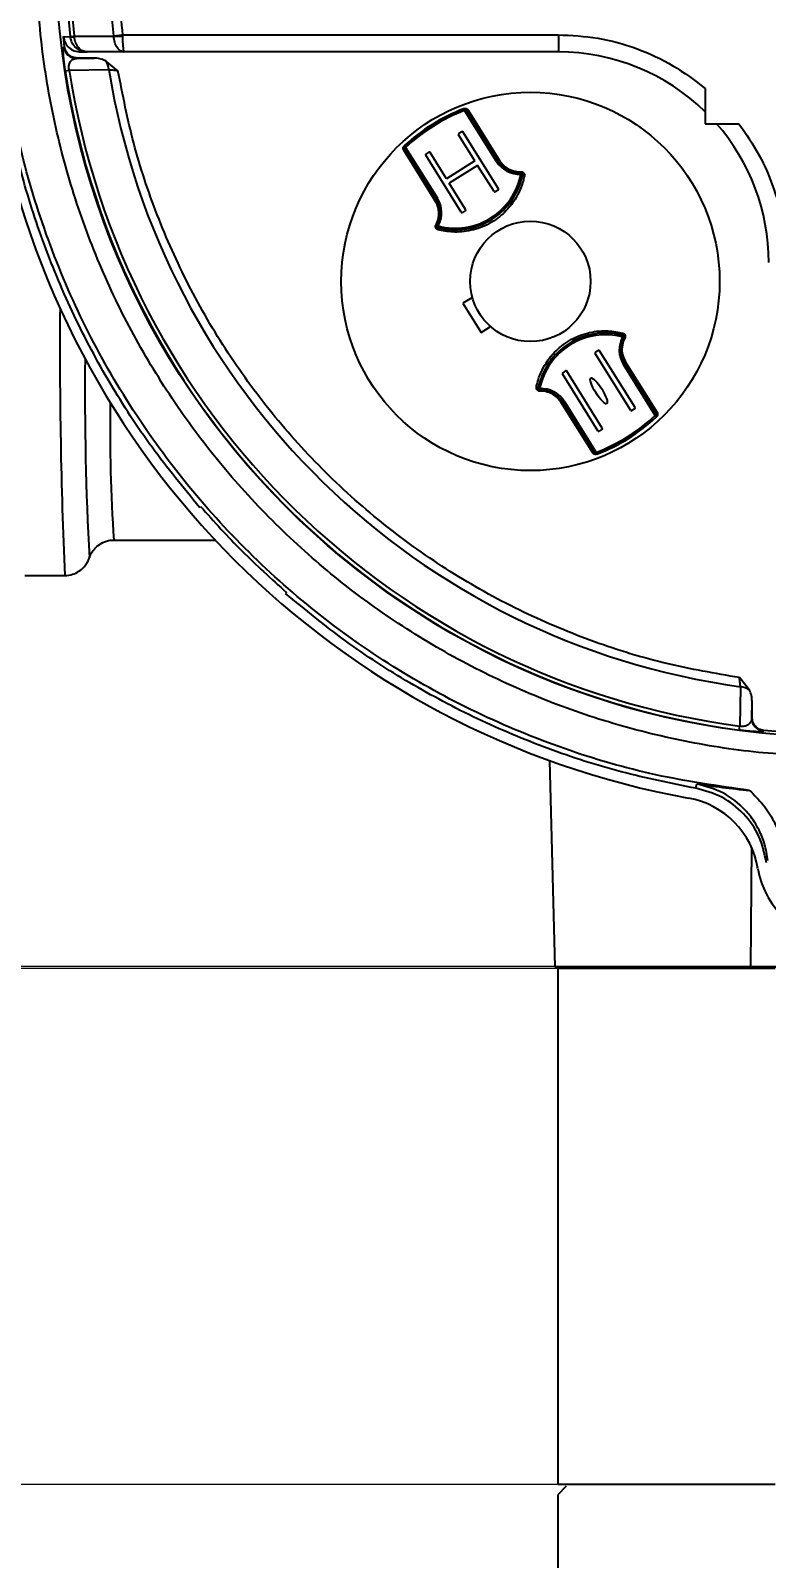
# Model space of a CAD drawing. Header units: millimetres. Extents: x 1756 to 4801, y 514 to 2668.
# Drawn here: x 2472.1 to 2557.7, y 2071.3 to 2249 of the extents above; entities that cross this region are included whole.
import ezdxf

# ---------------------------------------------------------------- set-up
doc = ezdxf.new("R2010")
doc.units = ezdxf.units.MM
doc.layers.add('AM_5', color=3, linetype='Continuous', lineweight=25)
doc.styles.add('SLDTEXTSTYLE1', font='txt.shx', dxfattribs={"width": 0.7, "bigfont": 'gbcbig.shx'})
doc.dimstyles.new('SLDDIMSTYLE12$0', dxfattribs={"dimtxt": 12, "dimasz": 10, "dimexe": 0, "dimexo": 0.0625, "dimgap": 0.875, "dimtad": 1, "dimdec": 1, "dimlfac": 1.8, "dimrnd": 1e-09, "dimzin": 12, "dimdsep": 46, "dimtxsty": 'SLDTEXTSTYLE1', "dimcen": 0.09, "dimdle": 8.16, "dimclrd": 3, "dimclre": 3, "dimadec": 0, "dimazin": 3, "dimtfac": 1, "dimtdec": 1, "dimtofl": 0, "dimtmove": 0, "dimatfit": 3, "dimfxl": 0, "dimfrac": 2, "dimtolj": 1, "dimlwd": 5, "dimlwe": 5, "dimarcsym": 0})

# ---------------------------------------------------------------- blocks, each defined once
blk = doc.blocks.new('*D47')
at = {"layer": 'AM_5', "color": 3, "lineweight": 5, "transparency": 16777216}
blk.add_line((2674.76, 2473.93), (2280.36, 2473.93), dxfattribs=at)
at = {"layer": 'AM_5', "color": 3, "linetype": 'Continuous', "lineweight": 5, "transparency": 16777216}
for p, q in [((2280.36, 2463.93), (2280.36, 2150.15)), ((2686.43, 2140.15), (2280.36, 2140.15))]:
    blk.add_line(p, q, dxfattribs=at)
at = {"layer": 'AM_5', "color": 3, "transparency": 16777216}
for points in [[(2278.69, 2463.93), (2282.03, 2463.93), (2280.36, 2473.93)], [(2278.69, 2150.15), (2282.03, 2150.15), (2280.36, 2140.15)]]:
    blk.add_solid(points, dxfattribs=at)
at = {"layer": 'Defpoints', "color": 0, "transparency": 16777216}
for p in [(2674.82, 2473.93), (2280.36, 2140.15), (2686.5, 2140.15)]:
    blk.add_point(p, dxfattribs=at)
at = {"layer": 'AM_5', "color": 0, "transparency": 16777216, "insert": (2265.77, 2307.04), "char_height": 12, "attachment_point": 5, "rotation": 90, "style": 'SLDTEXTSTYLE1'}
blk.add_mtext('\\A1;{\\H2.28571x;335}', dxfattribs=at)
blk = doc.blocks.new('*D48')
at = {"layer": 'AM_5', "color": 3, "lineweight": 5, "transparency": 16777216}
blk.add_line((2533.32, 2139.92), (2280.18, 2139.92), dxfattribs=at)
at = {"layer": 'AM_5', "color": 3, "linetype": 'Continuous', "lineweight": 5, "transparency": 16777216}
for p, q in [((2280.18, 2129.92), (2280.18, 2089.92)), ((2533.32, 2079.92), (2280.18, 2079.92))]:
    blk.add_line(p, q, dxfattribs=at)
at = {"layer": 'AM_5', "color": 3, "transparency": 16777216}
for points in [[(2278.51, 2129.92), (2281.84, 2129.92), (2280.18, 2139.92)], [(2278.51, 2089.92), (2281.84, 2089.92), (2280.18, 2079.92)]]:
    blk.add_solid(points, dxfattribs=at)
at = {"layer": 'Defpoints', "color": 0, "transparency": 16777216}
for p in [(2533.38, 2139.92), (2280.18, 2079.92), (2533.38, 2079.92)]:
    blk.add_point(p, dxfattribs=at)
at = {"layer": 'AM_5', "color": 0, "transparency": 16777216, "insert": (2265.59, 2109.92), "char_height": 12, "attachment_point": 5, "rotation": 90, "style": 'SLDTEXTSTYLE1'}
blk.add_mtext('\\A1;{\\H2.28571x;60}', dxfattribs=at)

msp = doc.modelspace()

# ---------------------------------------------------------------- linework, layer by layer
at = {"color": 7, "linetype": 'Continuous', "lineweight": 25}
for p, q in [((2475.889, 2248.277), (2476.693, 2248.275)), ((2476.027, 2247.101), (2475.889, 2248.277)), ((2476.692, 2248.292), (2477.154, 2248.344)), ((2476.692, 2248.292), (2476.693, 2248.275)), ((2477.159, 2248.275), (2477.154, 2248.344)), ((2477.154, 2248.344), (2481.739, 2248.335)), ((2481.736, 2248.376), (2482.762, 2248.496)), ((2481.736, 2248.376), (2481.739, 2248.335)), ((2482.762, 2248.496), (2533.453, 2248.496)), ((2482.762, 2248.496), (2482.765, 2248.335)), ((2533.453, 2248.496), (2533.453, 2246.496)), ((2475.932, 2247.068), (2476.027, 2247.101)), ((2477.88, 2246.496), (2478.668, 2246.496)), ((2482.963, 2246.496), (2478.668, 2246.496)), ((2533.453, 2246.496), (2482.963, 2246.496)), ((2476.111, 2244.308), (2476.571, 2244.38)), ((2476.571, 2244.38), (2481.171, 2244.462)), ((2477.419, 2245.752), (2479.46, 2245.786)), ((2479.46, 2245.786), (2477.516, 2245.786)), ((2482.242, 2244.312), (2480.767, 2245.486)), ((2550.535, 2242.245), (2550.535, 2238.158)), ((2522.485, 2239.88), (2522.476, 2239.902)), ((2522.557, 2239.693), (2522.485, 2239.88)), ((2522.557, 2239.693), (2522.727, 2239.799)), ((2526.253, 2233.777), (2522.557, 2239.693)), ((2522.727, 2239.799), (2526.423, 2233.883)), ((2522.955, 2239.742), (2526.622, 2233.874)), ((2522.213, 2237.224), (2521.874, 2237.012)), ((2526.484, 2230.578), (2522.351, 2237.192)), ((2550.535, 2238.158), (2554.436, 2238.158)), ((2515.688, 2235.401), (2515.518, 2235.295)), ((2519.215, 2229.379), (2515.518, 2235.295)), ((2515.551, 2235.547), (2515.535, 2235.565)), ((2515.688, 2235.401), (2515.551, 2235.547)), ((2515.688, 2235.401), (2519.384, 2229.485)), ((2523.75, 2233.821), (2521.842, 2236.874)), ((2519.135, 2229.196), (2515.469, 2235.064)), ((2522.159, 2227.875), (2518.026, 2234.49)), ((2518.397, 2234.84), (2518.057, 2234.628)), ((2520.442, 2231.755), (2518.535, 2234.808)), ((2523.75, 2233.821), (2520.442, 2231.755)), ((2526.423, 2233.883), (2526.253, 2233.777)), ((2524.068, 2233.313), (2520.76, 2231.246)), ((2525.975, 2230.26), (2524.068, 2233.313)), ((2529.1, 2232.476), (2529.109, 2232.276)), ((2529.305, 2232.237), (2529.109, 2232.276)), ((2522.668, 2228.193), (2520.76, 2231.246)), ((2526.452, 2230.44), (2526.113, 2230.228)), ((2519.384, 2229.485), (2519.215, 2229.379)), ((2519.306, 2226.356), (2519.482, 2226.261)), ((2522.636, 2228.055), (2522.297, 2227.843)), ((2519.431, 2226.067), (2519.482, 2226.261)), ((2523.455, 2217.954), (2522.359, 2217.27)), ((2522.359, 2217.27), (2524.479, 2213.878)), ((2524.479, 2213.878), (2525.575, 2214.562)), ((2540.925, 2213.365), (2540.976, 2213.559)), ((2540.925, 2213.365), (2541.101, 2213.27)), ((2541.873, 2204.818), (2537.739, 2211.433)), ((2538.111, 2211.783), (2537.771, 2211.571)), ((2542.382, 2205.136), (2538.248, 2211.751)), ((2541.272, 2210.43), (2544.939, 2204.562)), ((2538.057, 2202.434), (2533.923, 2209.048)), ((2534.294, 2209.398), (2533.955, 2209.186)), ((2538.565, 2202.752), (2534.432, 2209.366)), ((2541.023, 2210.141), (2541.193, 2210.247)), ((2544.72, 2204.225), (2541.023, 2210.141)), ((2541.193, 2210.247), (2544.889, 2204.331)), ((2531.299, 2207.35), (2531.103, 2207.389)), ((2531.299, 2207.35), (2531.308, 2207.15)), ((2537.452, 2199.884), (2533.785, 2205.751)), ((2533.984, 2205.743), (2534.154, 2205.849)), ((2537.681, 2199.827), (2533.984, 2205.743)), ((2534.154, 2205.849), (2537.85, 2199.933)), ((2542.35, 2204.998), (2542.011, 2204.786)), ((2544.889, 2204.331), (2544.72, 2204.225)), ((2544.856, 2204.079), (2544.72, 2204.225)), ((2544.872, 2204.061), (2544.856, 2204.079)), ((2538.534, 2202.614), (2538.194, 2202.402)), ((2537.681, 2199.827), (2537.85, 2199.933)), ((2537.922, 2199.746), (2537.85, 2199.933)), ((2537.931, 2199.724), (2537.922, 2199.746)), ((2491.729, 2193.532), (2491.84, 2193.643)), ((2481.743, 2189.718), (2493.565, 2189.718)), ((2478.912, 2187.685), (2478.919, 2187.707)), ((2471.411, 2185.61), (2476.049, 2185.61)), ((2501.835, 2183.648), (2501.724, 2183.536)), ((2555.678, 2172.277), (2554.504, 2173.742)), ((2554.631, 2172.682), (2554.549, 2168.095)), ((2555.946, 2169.005), (2555.978, 2170.969)), ((2555.978, 2169.099), (2555.978, 2170.969)), ((2554.488, 2167.634), (2554.549, 2168.095)), ((2557.326, 2167.606), (2557.295, 2167.514)), ((2559.77, 2167.393), (2557.326, 2167.606)), ((2532.426, 2164.101), (2533.055, 2140.11)), ((2549.45, 2160.866), (2549.569, 2161.383)), ((2555.904, 2154.03), (2555.794, 2140.11)), ((2533.055, 2140.11), (2555.794, 2140.11)), ((2533.38, 2139.92), (2533.38, 2079.92)), ((2558.656, 2139.92), (2533.38, 2139.92)), ((2555.794, 2140.11), (2572.716, 2140.11)), ((2558.656, 2079.92), (2533.38, 2079.92)), ((2534.38, 2079.71), (2533.38, 2078.71)), ((2533.38, 2078.71), (2533.38, 2068.71))]:
    msp.add_line(p, q, dxfattribs=at)
at = {"color": 7, "linetype": 'Continuous', "lineweight": 25, "flags": 128}
for points in [[(2477.419, 2245.752), (2477.473, 2245.771), (2477.516, 2245.786)], [(2526.622, 2233.874), (2526.591, 2233.861), (2526.56, 2233.852), (2526.53, 2233.847), (2526.501, 2233.846), (2526.476, 2233.849), (2526.454, 2233.856), (2526.436, 2233.868), (2526.423, 2233.883)], [(2529.506, 2232.097), (2529.465, 2232.105), (2529.425, 2232.117), (2529.388, 2232.133), (2529.357, 2232.152), (2529.332, 2232.172), (2529.314, 2232.194), (2529.305, 2232.216), (2529.305, 2232.237)], [(2519.215, 2229.379), (2519.223, 2229.361), (2519.225, 2229.339), (2519.222, 2229.316), (2519.214, 2229.292), (2519.201, 2229.267), (2519.183, 2229.242), (2519.161, 2229.219), (2519.135, 2229.196)], [(2519.468, 2225.825), (2519.479, 2225.866), (2519.486, 2225.907), (2519.488, 2225.947), (2519.485, 2225.983), (2519.478, 2226.015), (2519.466, 2226.04), (2519.45, 2226.058), (2519.431, 2226.067)], [(2540.976, 2213.559), (2540.957, 2213.568), (2540.942, 2213.586), (2540.93, 2213.611), (2540.922, 2213.643), (2540.919, 2213.679), (2540.921, 2213.719), (2540.928, 2213.76), (2540.939, 2213.801)], [(2541.193, 2210.247), (2541.185, 2210.265), (2541.182, 2210.286), (2541.185, 2210.31), (2541.193, 2210.334), (2541.206, 2210.359), (2541.224, 2210.384), (2541.246, 2210.407), (2541.272, 2210.43)], [(2531.103, 2207.389), (2531.102, 2207.41), (2531.093, 2207.432), (2531.076, 2207.454), (2531.051, 2207.474), (2531.019, 2207.493), (2530.982, 2207.509), (2530.942, 2207.521), (2530.901, 2207.529)], [(2533.785, 2205.751), (2533.817, 2205.765), (2533.848, 2205.774), (2533.878, 2205.779), (2533.906, 2205.78), (2533.931, 2205.777), (2533.953, 2205.769), (2533.971, 2205.758), (2533.984, 2205.743)], [(2555.978, 2169.099), (2555.96, 2169.046), (2555.946, 2169.005)]]:
    msp.add_lwpolyline(points, dxfattribs=at)
at = {"color": 7, "linetype": 'Continuous', "lineweight": 25}
for centre, radius in [((2566.478, 2258.286), 91.48), ((2530.204, 2219.813), 22), ((2530.204, 2219.813), 7)]:
    msp.add_circle(centre, radius, dxfattribs=at)
for centre, radius, start, end in [((2566.478, 2258.286), 90.341, 353.64897, 186.35103), ((2566.478, 2258.286), 89.875, 353.64897, 186.35103), ((2566.478, 2258.286), 85.319, 353.33017, 186.66983), ((2476.926, 2250.1), 1.84, 262.72929, 277.2707), ((2482.252, 2262.659), 14.333, 267.94984, 272.05016), ((2477.421, 2247.252), 1.5, 187.07071, 269.91274), ((2533.453, 2222.032), 24.464, 45.7131, 90), ((2566.478, 2258.286), 91.441, 188.79238, 262.46584), ((2566.478, 2258.286), 90.976, 188.79238, 262.46584), ((2479.41, 2244.36), 1.764, 3.33539, 39.69868), ((2566.478, 2258.286), 86.42, 189.2043, 262.12076), ((2566.521, 2258.107), 99.998, 190.32572, 259.67183), ((2530.204, 2219.813), 21.524, 111.039, 132.961), ((2530.204, 2219.813), 21.5, 111.039, 132.961), ((2530.204, 2219.813), 21.3, 111.039, 132.961), ((2522.557, 2239.693), 0.2, 32, 111.039), ((2522.874, 2239.905), 0.182, 215.62254, 296.53626), ((2521.927, 2236.927), 0.1, 122, 212), ((2522.266, 2237.139), 0.1, 32, 122), ((2533.453, 2222.032), 24.464, 0, 41.23805), ((2515.358, 2235.208), 0.182, 307.46374, 28.37746), ((2515.688, 2235.401), 0.2, 132.961, 212), ((2518.11, 2234.543), 0.1, 122, 212), ((2518.45, 2234.755), 0.1, 32, 122), ((2528.967, 2235.473), 3.2, 212, 272.53097), ((2528.967, 2235.473), 3, 212, 272.53097), ((2521.46, 2233.806), 8, 255.3094, 348.6906), ((2521.46, 2233.806), 7.8, 255.3094, 348.6906), ((2528.413, 2232.525), 0.689, 355.91037, 3.87572), ((2529.109, 2232.276), 0.2, 348.6906, 92.53097), ((2526.06, 2230.313), 0.1, 212, 302), ((2526.399, 2230.525), 0.1, 302, 32), ((2516.671, 2227.789), 3, 331.46903, 32), ((2516.671, 2227.789), 3.2, 331.46903, 32), ((2522.583, 2228.14), 0.1, 302, 32), ((2519.563, 2226.995), 0.689, 240.12428, 248.08963), ((2519.482, 2226.261), 0.2, 151.46903, 255.3094), ((2522.244, 2227.928), 0.1, 212, 302), ((3084.835, 2211.945), 609.354, 179.552814, 182.476995), ((2538.947, 2205.82), 8, 75.3094, 168.6906), ((2538.947, 2205.82), 7.8, 75.3094, 168.6906), ((2543.737, 2211.837), 3.2, 151.46903, 212), ((2543.737, 2211.837), 3, 151.46903, 212), ((2540.925, 2213.365), 0.2, 331.46903, 75.3094), ((2540.844, 2212.631), 0.689, 60.12428, 68.08963), ((2837.123, 2206.981), 358.731, 179.38754, 183.08342), ((2537.824, 2211.486), 0.1, 122, 212), ((2538.163, 2211.698), 0.1, 32, 122), ((2534.008, 2209.101), 0.1, 122, 212), ((2534.347, 2209.313), 0.1, 32, 122), ((2531.299, 2207.35), 0.2, 168.6906, 272.53097), ((2531.44, 2204.153), 3.2, 32, 92.53097), ((2531.994, 2207.101), 0.689, 175.91037, 183.87572), ((2531.44, 2204.153), 3, 32, 92.53097), ((2686.954, 2202.946), 205.637, 179.22351, 183.68809), ((2542.297, 2205.083), 0.1, 302, 32), ((2530.204, 2219.813), 21.3, 291.039, 312.961), ((2530.204, 2219.813), 21.5, 291.039, 312.961), ((2530.204, 2219.813), 21.524, 291.039, 312.961), ((2541.958, 2204.871), 0.1, 212, 302), ((2544.72, 2204.225), 0.2, 312.961, 32), ((2545.049, 2204.418), 0.182, 127.46374, 208.37746), ((2538.141, 2202.487), 0.1, 212, 302), ((2538.481, 2202.699), 0.1, 302, 32), ((2537.533, 2199.721), 0.182, 35.62254, 116.53626), ((2537.85, 2199.933), 0.2, 212, 291.039), ((2554.547, 2170.912), 1.772, 50.36479, 87.29394), ((2557.446, 2169.007), 1.5, 180.08872, 264.21159), ((2546.8, 2149.892), 10, 9.26756, 79.67181), ((2566.518, 2153.11), 9.98, 189.26678, 350.73322)]:
    msp.add_arc(centre, radius, start, end, dxfattribs=at)
msp.add_ellipse((2538.152, 2207.092), major_axis=(0.927, -1.484), ratio=0.2285714, dxfattribs=at)
for points in [[(2566.478, 2164.545), (2563.41, 2164.632), (2557.275, 2164.806), (2548.161, 2166.209), (2539.223, 2168.435), (2530.547, 2171.542), (2522.218, 2175.481), (2514.315, 2180.218), (2506.914, 2185.707), (2500.087, 2191.895), (2493.899, 2198.722), (2488.41, 2206.123), (2483.673, 2214.026), (2479.734, 2222.355), (2476.63, 2231.03), (2474.391, 2239.968), (2473.039, 2249.083), (2472.587, 2258.286), (2473.039, 2267.489), (2474.391, 2276.603), (2476.63, 2285.541), (2479.734, 2294.216), (2483.673, 2302.546), (2488.41, 2310.449), (2493.899, 2317.85), (2500.087, 2324.677), (2506.914, 2330.864), (2514.315, 2336.353), (2522.218, 2341.09), (2530.547, 2345.029), (2539.223, 2348.137), (2548.161, 2350.362), (2557.275, 2351.765), (2563.41, 2351.939), (2566.478, 2352.026)], [(2555.688, 2160.612), (2552.037, 2161.136), (2544.733, 2162.184), (2534.09, 2165.304), (2523.847, 2169.512), (2514.147, 2174.867), (2505.107, 2181.272), (2496.845, 2188.653), (2489.464, 2196.915), (2483.059, 2205.954), (2477.704, 2215.655), (2473.496, 2225.898), (2470.376, 2236.541), (2469.328, 2243.845), (2468.804, 2247.496)], [(2491.729, 2193.532), (2489.841, 2195.828), (2486.067, 2200.421), (2481.222, 2207.922), (2477.022, 2215.793), (2473.574, 2224.022), (2470.822, 2232.516), (2469.646, 2238.344), (2469.058, 2241.258)], [(2491.84, 2193.643), (2493.416, 2191.888), (2496.569, 2188.377), (2500.08, 2185.224), (2501.835, 2183.648)], [(2549.45, 2160.866), (2546.536, 2161.454), (2540.708, 2162.629), (2532.214, 2165.382), (2523.985, 2168.829), (2516.114, 2173.03), (2508.613, 2177.875), (2504.02, 2181.649), (2501.724, 2183.536)]]:
    msp.add_open_spline(points, degree=3, dxfattribs=at)
for points, knots in [([(2566.478, 2342.572), (2563.573, 2342.485), (2557.714, 2342.31), (2548.963, 2340.882), (2540.31, 2338.578), (2531.905, 2335.331), (2523.894, 2331.209), (2516.41, 2326.285), (2509.564, 2320.662), (2503.4, 2314.417), (2497.913, 2307.569), (2493.123, 2300.117), (2489.102, 2292.112), (2485.939, 2283.676), (2483.689, 2274.951), (2482.406, 2266.088), (2482.004, 2257.231), (2482.511, 2251.391), (2482.762, 2248.496)], [0, 0, 0, 0, 0.0612816, 0.1235957, 0.1866179, 0.25, 0.3133821, 0.3764043, 0.4387184, 0.5, 0.5612816, 0.6235957, 0.6866179, 0.75, 0.8133821, 0.8764043, 0.9387184, 1, 1, 1, 1]), ([(2475.889, 2248.277), (2475.941, 2248.037), (2476.047, 2247.558), (2476.517, 2246.976), (2477.148, 2246.574), (2477.636, 2246.522), (2477.88, 2246.496)], [0, 0, 0, 0, 0.2499161, 0.4998772, 0.7499002, 1, 1, 1, 1]), ([(2478.668, 2246.496), (2478.433, 2246.52), (2477.961, 2246.569), (2477.337, 2246.957), (2476.857, 2247.538), (2476.748, 2248.027), (2476.693, 2248.275)], [0, 0, 0, 0, 0.24311821, 0.48973638, 0.74228142, 1, 1, 1, 1]), ([(2478.668, 2246.496), (2478.489, 2246.52), (2478.127, 2246.569), (2477.651, 2246.957), (2477.285, 2247.538), (2477.201, 2248.027), (2477.159, 2248.275)], [0, 0, 0, 0, 0.2431182, 0.4897364, 0.7422814, 1, 1, 1, 1]), ([(2482.963, 2246.496), (2482.814, 2246.521), (2482.516, 2246.573), (2482.126, 2246.977), (2481.83, 2247.579), (2481.77, 2248.081), (2481.739, 2248.335)], [0, 0, 0, 0, 0.24349066, 0.48990244, 0.74228532, 1, 1, 1, 1]), ([(2482.765, 2248.335), (2482.769, 2248.097), (2482.779, 2247.606), (2482.822, 2247.026), (2482.873, 2246.693), (2482.919, 2246.525), (2482.948, 2246.506), (2482.963, 2246.496)], [0, 0, 0, 0, 0.2418431, 0.4991239, 0.7090059, 0.8444555, 1, 1, 1, 1]), ([(2533.453, 2248.496), (2534.989, 2248.419), (2538.085, 2248.264), (2542.589, 2246.996), (2546.848, 2245.057), (2549.312, 2243.177), (2550.535, 2242.245)], [0, 0, 0, 0, 0.248067, 0.5, 0.751933, 1, 1, 1, 1]), ([(2476.111, 2244.308), (2476.08, 2244.518), (2476.016, 2244.951), (2475.95, 2245.533), (2475.903, 2246.037), (2475.874, 2246.542), (2475.874, 2246.968), (2475.912, 2247.034), (2475.932, 2247.068)], [0, 0, 0, 0, 0.1207868, 0.2490761, 0.3731373, 0.5013754, 0.7404691, 1, 1, 1, 1]), ([(2477.516, 2245.786), (2477.335, 2245.805), (2476.973, 2245.843), (2476.503, 2246.139), (2476.15, 2246.568), (2476.068, 2246.923), (2476.027, 2247.101)], [0, 0, 0, 0, 0.24991859, 0.49987605, 0.74997273, 1, 1, 1, 1]), ([(2476.571, 2244.38), (2476.558, 2244.449), (2476.531, 2244.588), (2476.528, 2244.789), (2476.549, 2244.968), (2476.623, 2245.263), (2476.791, 2245.489), (2476.965, 2245.619), (2477.064, 2245.668), (2477.147, 2245.703), (2477.246, 2245.732), (2477.345, 2245.747), (2477.397, 2245.751), (2477.413, 2245.752), (2477.419, 2245.752)], [0, 0, 0, 0, 0.0594216, 0.1187115, 0.1821096, 0.2512974, 0.5005091, 0.6688882, 0.7209765, 0.7501665, 0.8758835, 0.9620537, 0.9870366, 1, 1, 1, 1]), ([(2480.767, 2245.486), (2480.558, 2245.575), (2480.139, 2245.752), (2479.686, 2245.774), (2479.46, 2245.786)], [0, 0, 0, 0, 0.5015357, 1, 1, 1, 1]), ([(2481.171, 2244.462), (2481.312, 2244.444), (2481.536, 2244.415), (2481.914, 2244.362), (2482.129, 2244.329), (2482.242, 2244.312)], [0, 0, 0, 0, 0.4463965, 0.7099365, 1, 1, 1, 1]), ([(2554.504, 2173.742), (2551.675, 2174.227), (2545.96, 2175.207), (2537.555, 2177.794), (2529.274, 2181.249), (2521.273, 2185.652), (2513.693, 2190.954), (2506.702, 2197.076), (2500.417, 2203.92), (2494.936, 2211.372), (2490.344, 2219.267), (2486.695, 2227.463), (2483.909, 2235.805), (2482.794, 2241.495), (2482.242, 2244.312)], [0, 0, 0, 0, 0.07964621, 0.16087728, 0.24358846, 0.32847039, 0.41398283, 0.49999999, 0.58601276, 0.67152525, 0.75641153, 0.83911847, 0.92035171, 1, 1, 1, 1]), ([(2522.476, 2239.902), (2522.499, 2239.91), (2522.548, 2239.926), (2522.636, 2239.932), (2522.753, 2239.914), (2522.872, 2239.851), (2522.927, 2239.779), (2522.955, 2239.742)], [0, 0, 0, 0, 0.0853698, 0.1907986, 0.3564235, 0.6664713, 1, 1, 1, 1]), ([(2554.436, 2238.158), (2555.258, 2236.979), (2556.912, 2234.605), (2558.608, 2230.582), (2559.715, 2226.359), (2559.85, 2223.468), (2559.917, 2222.032)], [0, 0, 0, 0, 0.2483152, 0.5, 0.7516848, 1, 1, 1, 1]), ([(2515.469, 2235.064), (2515.439, 2235.128), (2515.395, 2235.224), (2515.417, 2235.379), (2515.459, 2235.474), (2515.498, 2235.528), (2515.526, 2235.557), (2515.535, 2235.565)], [0, 0, 0, 0, 0.4935098, 0.7465115, 0.851032, 0.9564885, 1, 1, 1, 1]), ([(2526.622, 2233.874), (2526.816, 2233.62), (2527.167, 2233.161), (2527.984, 2232.705), (2528.656, 2232.562), (2529.032, 2232.57), (2529.1, 2232.572)], [0, 0, 0, 0, 0.35692605, 0.64558806, 0.93595733, 1, 1, 1, 1]), ([(2529.506, 2232.097), (2529.468, 2231.923), (2529.261, 2230.987), (2528.611, 2229.492), (2527.21, 2227.747), (2525.457, 2226.445), (2523.314, 2225.656), (2521.237, 2225.47), (2520.02, 2225.714), (2519.468, 2225.825)], [0, 0, 0, 0, 0.0439371, 0.236293, 0.3728219, 0.5357282, 0.69861, 0.8632007, 1, 1, 1, 1]), ([(2529.1, 2232.572), (2529.14, 2232.57), (2529.221, 2232.566), (2529.332, 2232.515), (2529.425, 2232.436), (2529.493, 2232.324), (2529.52, 2232.205), (2529.51, 2232.127), (2529.506, 2232.097)], [0, 0, 0, 0, 0.1540842, 0.3077863, 0.4712038, 0.6571656, 0.8674974, 1, 1, 1, 1]), ([(2519.22, 2226.398), (2519.251, 2226.458), (2519.423, 2226.793), (2519.59, 2227.459), (2519.538, 2228.394), (2519.279, 2228.911), (2519.135, 2229.196)], [0, 0, 0, 0, 0.06404267, 0.35441194, 0.64307395, 1, 1, 1, 1]), ([(2519.468, 2225.825), (2519.413, 2225.847), (2519.311, 2225.889), (2519.209, 2226.02), (2519.167, 2226.161), (2519.174, 2226.294), (2519.206, 2226.365), (2519.22, 2226.398)], [0, 0, 0, 0, 0.257956, 0.4849143, 0.7035846, 0.8642778, 1, 1, 1, 1]), ([(2530.901, 2207.529), (2530.939, 2207.703), (2531.146, 2208.639), (2531.797, 2210.134), (2533.197, 2211.879), (2534.95, 2213.18), (2537.093, 2213.97), (2539.17, 2214.156), (2540.387, 2213.912), (2540.939, 2213.801)], [0, 0, 0, 0, 0.0439371, 0.236293, 0.3728219, 0.5357282, 0.69861, 0.8632007, 1, 1, 1, 1]), ([(2541.187, 2213.228), (2541.156, 2213.168), (2540.984, 2212.833), (2540.818, 2212.167), (2540.869, 2211.232), (2541.129, 2210.715), (2541.272, 2210.43)], [0, 0, 0, 0, 0.06404267, 0.35441194, 0.64307395, 1, 1, 1, 1]), ([(2540.939, 2213.801), (2540.994, 2213.779), (2541.097, 2213.737), (2541.199, 2213.606), (2541.241, 2213.465), (2541.233, 2213.332), (2541.202, 2213.26), (2541.187, 2213.228)], [0, 0, 0, 0, 0.257956, 0.4849143, 0.7035846, 0.8642778, 1, 1, 1, 1]), ([(2531.307, 2207.054), (2531.267, 2207.056), (2531.186, 2207.06), (2531.075, 2207.11), (2530.982, 2207.19), (2530.914, 2207.302), (2530.887, 2207.421), (2530.897, 2207.499), (2530.901, 2207.529)], [0, 0, 0, 0, 0.1540842, 0.3077863, 0.4712038, 0.6571656, 0.8674974, 1, 1, 1, 1]), ([(2533.785, 2205.751), (2533.592, 2206.006), (2533.241, 2206.465), (2532.423, 2206.921), (2531.751, 2207.064), (2531.375, 2207.056), (2531.307, 2207.054)], [0, 0, 0, 0, 0.35692605, 0.64558806, 0.93595733, 1, 1, 1, 1]), ([(2544.939, 2204.562), (2544.968, 2204.498), (2545.012, 2204.402), (2544.991, 2204.247), (2544.948, 2204.152), (2544.91, 2204.098), (2544.881, 2204.069), (2544.872, 2204.061)], [0, 0, 0, 0, 0.4935098, 0.7465115, 0.851032, 0.9564885, 1, 1, 1, 1]), ([(2537.931, 2199.724), (2537.909, 2199.716), (2537.859, 2199.7), (2537.771, 2199.694), (2537.654, 2199.712), (2537.536, 2199.775), (2537.481, 2199.847), (2537.452, 2199.884)], [0, 0, 0, 0, 0.08536983, 0.19079859, 0.35642346, 0.66647129, 1, 1, 1, 1]), ([(2478.97, 2187.832), (2479.008, 2187.928), (2479.091, 2188.139), (2479.408, 2188.636), (2479.938, 2189.161), (2480.684, 2189.556), (2481.325, 2189.751), (2481.677, 2189.704), (2481.727, 2189.697)], [0, 0, 0, 0, 0.1429554, 0.3163759, 0.5136025, 0.7314849, 0.9620999, 1, 1, 1, 1]), ([(2476.049, 2185.61), (2476.362, 2185.638), (2476.949, 2185.691), (2477.695, 2186.065), (2478.24, 2186.522), (2478.606, 2187.003), (2478.823, 2187.428), (2478.926, 2187.716), (2478.954, 2187.825), (2478.965, 2187.869)], [0, 0, 0, 0, 0.19362295, 0.3638297, 0.51345707, 0.64880023, 0.77586551, 0.91044112, 1, 1, 1, 1]), ([(2554.631, 2172.682), (2554.616, 2172.822), (2554.592, 2173.044), (2554.547, 2173.419), (2554.518, 2173.631), (2554.504, 2173.742)], [0, 0, 0, 0, 0.4491912, 0.7120483, 1, 1, 1, 1]), ([(2555.978, 2170.969), (2555.966, 2171.197), (2555.944, 2171.65), (2555.766, 2172.068), (2555.678, 2172.277)], [0, 0, 0, 0, 0.50110476, 1, 1, 1, 1]), ([(2555.946, 2169.005), (2555.932, 2168.897), (2555.913, 2168.753), (2555.815, 2168.548), (2555.674, 2168.354), (2555.476, 2168.205), (2555.292, 2168.138), (2555.263, 2168.128), (2555.158, 2168.096), (2554.99, 2168.066), (2554.751, 2168.064), (2554.617, 2168.085), (2554.549, 2168.095)], [0, 0, 0, 0, 0.250063, 0.3364114, 0.5001549, 0.749322, 0.750492, 0.7606097, 0.7889128, 0.8880153, 0.9439917, 1, 1, 1, 1]), ([(2557.326, 2167.606), (2557.145, 2167.645), (2556.783, 2167.721), (2556.341, 2168.073), (2556.037, 2168.547), (2555.998, 2168.915), (2555.978, 2169.099)], [0, 0, 0, 0, 0.250514, 0.5000704, 0.7499904, 1, 1, 1, 1]), ([(2557.295, 2167.514), (2557.26, 2167.494), (2557.193, 2167.453), (2556.753, 2167.444), (2556.247, 2167.462), (2555.745, 2167.496), (2555.153, 2167.55), (2554.707, 2167.606), (2554.488, 2167.634)], [0, 0, 0, 0, 0.2593433, 0.4990822, 0.6285093, 0.7489001, 0.8765067, 1, 1, 1, 1]), ([(2557.652, 2152.215), (2557.426, 2153.261), (2556.974, 2155.349), (2555.095, 2157.998), (2552.55, 2160.019), (2550.484, 2160.583), (2549.45, 2160.866)], [0, 0, 0, 0, 0.2500652, 0.4994456, 0.7493864, 1, 1, 1, 1]), ([(2549.569, 2161.383), (2550.541, 2161.246), (2552.474, 2160.973), (2554.62, 2160.732), (2555.688, 2160.612)], [0, 0, 0, 0, 0.5024427, 1, 1, 1, 1]), ([(2557.801, 2152.465), (2557.705, 2153.106), (2557.52, 2154.329), (2556.918, 2155.809), (2556.303, 2156.898), (2555.761, 2157.664), (2554.666, 2158.951), (2552.707, 2160.531), (2550.601, 2161.103), (2549.569, 2161.383)], [0, 0, 0, 0, 0.1490594, 0.2844868, 0.3652537, 0.4374076, 0.5004523, 0.7554677, 1, 1, 1, 1]), ([(2555.688, 2160.612), (2556.241, 2160.078), (2557.343, 2159.013), (2558.562, 2157.057), (2559.449, 2154.928), (2559.677, 2153.413), (2559.792, 2152.653)], [0, 0, 0, 0, 0.250755, 0.4999887, 0.7492331, 1, 1, 1, 1])]:
    msp.add_open_spline(points, degree=3, knots=knots, dxfattribs=at)

# ---------------------------------------------------------------- dimensions: what is measured, and where the dimension line sits
at = {"layer": 'AM_5'}
for base, p1, p2, text, picture, middle in [((2280.359, 2140.146), (2674.821, 2473.931), (2686.497, 2140.146), '{\\H2.28571x;335}', '*D47', (2265.77, 2307.038)), ((2280.176, 2079.92), (2533.38, 2139.92), (2533.38, 2079.92), '{\\H2.28571x;60}', '*D48', (2265.587, 2109.92))]:
    dim = msp.add_linear_dim(base=base, p1=p1, p2=p2, angle=90, text=text, dimstyle='SLDDIMSTYLE12$0', override={"dimlfac": 1}, dxfattribs=at)
    dim.commit()
    dim.dimension.update_dxf_attribs({"geometry": picture, "text_midpoint": middle})

doc.saveas('drawing.dxf')
